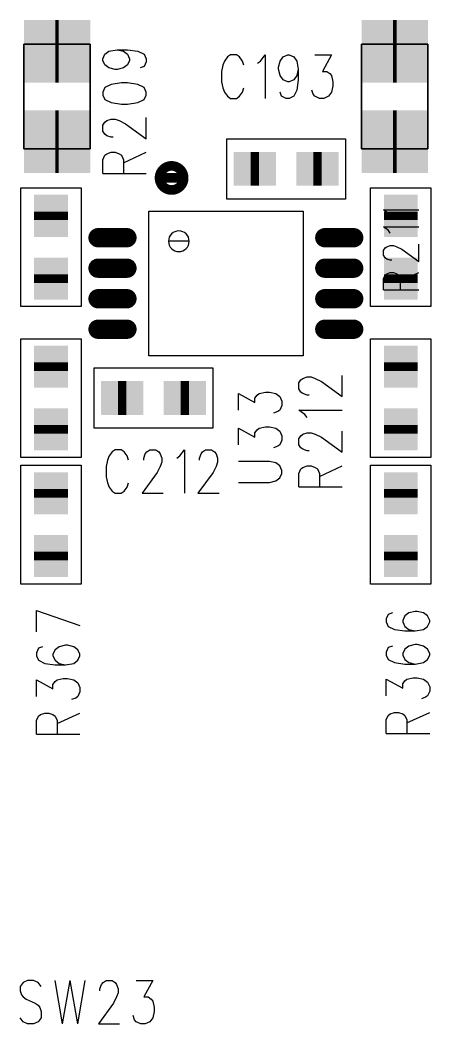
# Model space of a CAD drawing. Extents: x 12040 to 27945, y 10799 to 21199.
# Drawn here: x 16744 to 17085, y 15507 to 16339 of the extents above; entities that cross this region are included whole.
import ezdxf

# ---------------------------------------------------------------- set-up
doc = ezdxf.new("R2010")
doc.units = 0
doc.header["$MEASUREMENT"] = 0
doc.layers.add('ASSYDWGBOT_PHO', color=7, linetype='Continuous')

msp = doc.modelspace()

# ---------------------------------------------------------------- linework, layer by layer
at = {"layer": 'ASSYDWGBOT_PHO'}
for points, const_width in [([(16773.5, 16313.03), (16776.501, 16313.03)], 52), ([(17053.499, 16313.03), (17056.499, 16313.03)], 52), ([(16773.5, 16238.22), (16776.501, 16238.22)], 52), ([(17053.499, 16238.22), (17056.499, 16238.22)], 52), ([(16942.499, 16215.63), (16935.499, 16215.63)], 28), ([(16942.499, 16215.63), (16935.499, 16215.63)], 28), ([(16994.499, 16215.63), (16987.499, 16215.63)], 28), ([(16994.499, 16215.63), (16987.499, 16215.63)], 28), ([(16770, 16173.13), (16770, 16180.13)], 28), ([(16770, 16173.13), (16770, 16180.13)], 28), ([(17059.999, 16173.13), (17059.999, 16180.13)], 28), ([(17059.999, 16173.13), (17059.999, 16180.13)], 28), ([(16809, 16158.581), (16833, 16158.581)], 16), ([(16997, 16158.581), (17021, 16158.581)], 16), ([(16770, 16121.13), (16770, 16128.13)], 28), ([(16770, 16121.13), (16770, 16128.13)], 28), ([(16809, 16133.28), (16833, 16133.28)], 16), ([(16997, 16133.28), (17021, 16133.28)], 16), ([(17059.999, 16121.13), (17059.999, 16128.13)], 28), ([(17059.999, 16121.13), (17059.999, 16128.13)], 28), ([(16809, 16107.981), (16833, 16107.981)], 16), ([(16997, 16107.981), (17021, 16107.981)], 16), ([(16809, 16082.68), (16833, 16082.68)], 16), ([(16997, 16082.68), (17021, 16082.68)], 16), ([(16770, 16048.13), (16770, 16055.13)], 28), ([(16770, 16048.13), (16770, 16055.13)], 28), ([(17059.999, 16048.13), (17059.999, 16055.13)], 28), ([(17059.999, 16048.13), (17059.999, 16055.13)], 28), ([(16825.5, 16025.631), (16832.5, 16025.631)], 28), ([(16825.5, 16025.631), (16832.5, 16025.631)], 28), ([(16877.501, 16025.631), (16884.501, 16025.631)], 28), ([(16877.501, 16025.631), (16884.501, 16025.631)], 28), ([(16770, 15996.13), (16770, 16003.13)], 28), ([(16770, 15996.13), (16770, 16003.13)], 28), ([(17059.999, 15996.13), (17059.999, 16003.13)], 28), ([(17059.999, 15996.13), (17059.999, 16003.13)], 28), ([(16770, 15950.13), (16770, 15943.13)], 28), ([(16770, 15950.13), (16770, 15943.13)], 28), ([(17059.999, 15950.13), (17059.999, 15943.13)], 28), ([(17059.999, 15950.13), (17059.999, 15943.13)], 28), ([(16770, 15898.13), (16770, 15891.13)], 28), ([(16770, 15898.13), (16770, 15891.13)], 28), ([(17059.999, 15898.13), (17059.999, 15891.13)], 28), ([(17059.999, 15898.13), (17059.999, 15891.13)], 28)]:
    msp.add_lwpolyline(points, dxfattribs=dict(at, const_width=const_width))
for points in [[(16747.44, 16232.321), (16747.44, 16318.93)], [(16747.44, 16318.93), (16802.561, 16318.93)], [(16802.561, 16318.93), (16802.561, 16232.321)], [(17027.439, 16232.321), (17027.439, 16318.93)], [(17027.439, 16318.93), (17082.56, 16318.93)], [(17082.56, 16318.93), (17082.56, 16232.321)], [(16802.561, 16232.321), (16747.44, 16232.321)], [(17082.56, 16232.321), (17027.439, 16232.321)]]:
    msp.add_lwpolyline(points, close=True, dxfattribs=at)
for points in [[(16812.889, 16306.881), (16814.61, 16310.631)], [(16812.889, 16305.63), (16812.889, 16306.881)], [(16814.61, 16310.631), (16818.05, 16313.129)], [(16818.05, 16313.129), (16824.921, 16314.381)], [(16824.921, 16314.381), (16830.08, 16313.129)], [(16824.921, 16314.381), (16833.521, 16314.381)], [(16830.08, 16313.129), (16833.521, 16310.631)], [(16833.521, 16314.381), (16842.11, 16313.129)], [(16833.521, 16310.631), (16835.23, 16306.881)], [(16835.23, 16306.881), (16835.23, 16305.63)], [(16842.11, 16313.129), (16847.269, 16310.631)], [(16847.269, 16310.631), (16848.98, 16306.881)], [(16848.98, 16306.881), (16848.98, 16304.38)], [(16916.25, 16308.519), (16913.75, 16305.08)], [(16918.751, 16310.23), (16916.25, 16308.519)], [(16923.75, 16310.23), (16918.751, 16310.23)], [(16926.25, 16308.519), (16923.75, 16310.23)], [(16928.749, 16305.08), (16926.25, 16308.519)], [(16943.75, 16305.08), (16947.5, 16310.23)], [(16947.5, 16310.23), (16947.5, 16274.139)], [(16959.999, 16305.08), (16962.5, 16308.519)], [(16962.5, 16308.519), (16966.249, 16310.23)], [(16966.249, 16310.23), (16967.501, 16310.23)], [(16967.501, 16310.23), (16971.251, 16308.519)], [(16971.251, 16308.519), (16973.749, 16305.08)], [(16988.75, 16310.23), (17002.501, 16310.23)], [(17002.501, 16310.23), (16995.001, 16296.48)], [(16814.61, 16301.88), (16812.889, 16305.63)], [(16818.05, 16299.379), (16814.61, 16301.88)], [(16823.2, 16298.13), (16818.05, 16299.379)], [(16830.08, 16299.379), (16824.921, 16298.13)], [(16833.521, 16301.88), (16830.08, 16299.379)], [(16835.23, 16305.63), (16833.521, 16301.88)], [(16847.269, 16300.631), (16843.83, 16299.379)], [(16848.98, 16304.38), (16847.269, 16300.631)], [(16912.5, 16301.64), (16911.249, 16296.48)], [(16913.75, 16305.08), (16912.5, 16301.64)], [(16930, 16301.64), (16928.749, 16305.08)], [(16941.25, 16303.36), (16943.75, 16305.08)], [(16958.75, 16299.919), (16959.999, 16305.08)], [(16958.75, 16298.201), (16958.75, 16299.919)], [(16959.999, 16293.051), (16958.75, 16298.201)], [(16973.749, 16305.08), (16975, 16298.201)], [(16975, 16298.201), (16973.749, 16293.051)], [(16975, 16298.201), (16975, 16289.61)], [(16824.921, 16298.13), (16823.2, 16298.13)], [(16911.249, 16296.48), (16911.249, 16287.889)], [(16962.5, 16289.61), (16959.999, 16293.051)], [(16973.749, 16293.051), (16971.251, 16289.61)], [(16995.001, 16296.48), (16998.751, 16296.48)], [(16998.751, 16296.48), (17001.249, 16294.769)], [(17001.249, 16294.769), (17002.501, 16293.051)], [(17002.501, 16293.051), (17003.75, 16287.889)], [(16747.44, 16282.709), (16747.44, 16268.539)], [(16802.561, 16282.709), (16802.561, 16268.539)], [(16814.61, 16283.131), (16812.889, 16279.381)], [(16819.771, 16285.629), (16814.61, 16283.131)], [(16828.36, 16286.88), (16819.771, 16285.629)], [(16833.521, 16286.88), (16828.36, 16286.88)], [(16842.11, 16285.629), (16833.521, 16286.88)], [(16847.269, 16283.131), (16842.11, 16285.629)], [(16848.98, 16279.381), (16847.269, 16283.131)], [(16911.249, 16287.889), (16912.5, 16282.73)], [(16912.5, 16282.73), (16913.75, 16279.301)], [(16928.749, 16279.301), (16930, 16282.73)], [(16966.249, 16287.889), (16962.5, 16289.61)], [(16967.501, 16287.889), (16966.249, 16287.889)], [(16971.251, 16289.61), (16967.501, 16287.889)], [(16975, 16289.61), (16973.749, 16281.019)], [(17003.75, 16284.451), (17002.501, 16279.301)], [(17003.75, 16287.889), (17003.75, 16284.451)], [(17027.439, 16282.709), (17027.439, 16268.539)], [(17082.56, 16282.709), (17082.56, 16268.539)], [(16812.889, 16279.381), (16812.889, 16276.88)], [(16812.889, 16276.88), (16814.61, 16273.13)], [(16847.269, 16273.13), (16848.98, 16276.88)], [(16848.98, 16276.88), (16848.98, 16279.381)], [(16913.75, 16279.301), (16916.25, 16275.86)], [(16916.25, 16275.86), (16918.751, 16274.139)], [(16918.751, 16274.139), (16923.75, 16274.139)], [(16923.75, 16274.139), (16926.25, 16275.86)], [(16926.25, 16275.86), (16928.749, 16279.301)], [(16961.25, 16275.86), (16959.999, 16279.301)], [(16965, 16274.139), (16961.25, 16275.86)], [(16967.501, 16274.139), (16965, 16274.139)], [(16971.251, 16275.86), (16967.501, 16274.139)], [(16973.749, 16281.019), (16971.251, 16275.86)], [(16987.499, 16277.58), (16986.25, 16281.019)], [(16988.75, 16275.86), (16987.499, 16277.58)], [(16992.5, 16274.139), (16988.75, 16275.86)], [(16996.25, 16274.139), (16992.5, 16274.139)], [(17000, 16275.86), (16996.25, 16274.139)], [(17002.501, 16279.301), (17000, 16275.86)], [(16814.61, 16273.13), (16819.771, 16270.63)], [(16819.771, 16270.63), (16828.36, 16269.381)], [(16828.36, 16269.381), (16833.521, 16269.381)], [(16833.521, 16269.381), (16842.11, 16270.63)], [(16842.11, 16270.63), (16847.269, 16273.13)], [(16816.33, 16255.63), (16819.771, 16256.88)], [(16819.771, 16256.88), (16823.2, 16256.88)], [(16823.2, 16256.88), (16826.639, 16255.63)], [(16848.98, 16240.629), (16848.98, 16258.129)], [(16812.889, 16251.881), (16814.61, 16254.379)], [(16812.889, 16246.88), (16812.889, 16251.881)], [(16814.61, 16254.379), (16816.33, 16255.63)], [(16826.639, 16255.63), (16831.8, 16253.13)], [(16831.8, 16253.13), (16848.98, 16240.629)], [(16814.61, 16244.381), (16812.889, 16246.88)], [(16816.33, 16243.13), (16814.61, 16244.381)], [(16819.771, 16241.88), (16816.33, 16243.13)], [(16821.48, 16241.88), (16819.771, 16241.88)], [(16915.791, 16190.63), (16915.791, 16240.629)], [(16915.791, 16240.629), (17014.21, 16240.629)], [(17014.21, 16240.629), (17014.21, 16190.63)], [(16812.889, 16223.129), (16814.61, 16226.879)], [(16814.61, 16226.879), (16816.33, 16228.13)], [(16816.33, 16228.13), (16819.771, 16229.38)], [(16819.771, 16229.38), (16823.2, 16229.38)], [(16823.2, 16229.38), (16826.639, 16228.13)], [(16826.639, 16228.13), (16828.36, 16226.879)], [(16828.36, 16226.879), (16830.08, 16223.129)], [(16830.08, 16220.631), (16848.98, 16229.38)], [(16812.889, 16211.88), (16812.889, 16223.129)], [(16830.08, 16223.129), (16830.08, 16211.88)], [(16812.889, 16211.88), (16848.98, 16211.88)], [(16745.001, 16101.419), (16745.001, 16199.841)], [(16745.001, 16199.841), (16795, 16199.841)], [(16795, 16199.841), (16795, 16101.419)], [(17035, 16101.419), (17035, 16199.841)], [(17035, 16199.841), (17084.999, 16199.841)], [(17084.999, 16199.841), (17084.999, 16101.419)], [(17014.21, 16190.63), (16915.791, 16190.63)], [(17049.77, 16178.749), (17045.549, 16181.82)], [(17045.549, 16181.82), (17075.081, 16181.82)], [(16851, 16060.631), (16851, 16180.63)], [(16851, 16180.63), (16979, 16180.63)], [(16979, 16180.63), (16979, 16060.631)], [(17051.17, 16176.701), (17049.77, 16178.749)], [(17049.77, 16164.431), (17045.549, 16167.5)], [(17045.549, 16167.5), (17075.081, 16167.5)], [(17051.17, 16162.39), (17049.77, 16164.431)], [(17045.549, 16148.069), (17046.949, 16150.11)], [(17046.949, 16150.11), (17048.361, 16151.14)], [(17048.361, 16151.14), (17051.17, 16152.161)], [(17051.17, 16152.161), (17053.98, 16152.161)], [(17053.98, 16152.161), (17056.801, 16151.14)], [(17056.801, 16151.14), (17061.02, 16149.09)], [(17061.02, 16149.09), (17075.081, 16138.861)], [(17075.081, 16138.861), (17075.081, 16153.179)], [(17045.549, 16143.98), (17045.549, 16148.069)], [(17046.949, 16141.93), (17045.549, 16143.98)], [(17048.361, 16140.909), (17046.949, 16141.93)], [(17051.17, 16139.891), (17048.361, 16140.909)], [(17052.58, 16139.891), (17051.17, 16139.891)], [(17045.549, 16124.55), (17046.949, 16127.609)], [(17045.549, 16115.339), (17045.549, 16124.55)], [(17046.949, 16127.609), (17048.361, 16128.639)], [(17048.361, 16128.639), (17051.17, 16129.66)], [(17051.17, 16129.66), (17053.98, 16129.66)], [(17053.98, 16129.66), (17056.801, 16128.639)], [(17056.801, 16128.639), (17058.201, 16127.609)], [(17058.201, 16127.609), (17059.61, 16124.55)], [(17059.61, 16122.499), (17075.081, 16129.66)], [(17059.61, 16124.55), (17059.61, 16115.339)], [(17045.549, 16115.339), (17075.081, 16115.339)], [(16795, 16101.419), (16745.001, 16101.419)], [(17084.999, 16101.419), (17035, 16101.419)], [(16745.001, 15976.42), (16745.001, 16074.841)], [(16745.001, 16074.841), (16795, 16074.841)], [(16795, 16074.841), (16795, 15976.42)], [(17035, 15976.42), (17035, 16074.841)], [(17035, 16074.841), (17084.999, 16074.841)], [(17084.999, 16074.841), (17084.999, 15976.42)], [(16979, 16060.631), (16851, 16060.631)], [(16805.79, 16050.631), (16904.209, 16050.631)], [(16805.79, 16000.629), (16805.79, 16050.631)], [(16904.209, 16050.631), (16904.209, 16000.629)], [(16975.389, 16038.13), (16977.11, 16040.63)], [(16977.11, 16040.63), (16978.83, 16041.88)], [(16978.83, 16041.88), (16982.269, 16043.131)], [(16982.269, 16043.131), (16985.701, 16043.131)], [(16985.701, 16043.131), (16989.14, 16041.88)], [(16989.14, 16041.88), (16994.301, 16039.379)], [(17011.48, 16026.88), (17011.48, 16044.38)], [(16975.389, 16033.131), (16975.389, 16038.13)], [(16977.11, 16030.63), (16975.389, 16033.131)], [(16994.301, 16039.379), (17011.48, 16026.88)], [(16925.39, 16015.631), (16925.39, 16029.381)], [(16925.39, 16029.381), (16939.14, 16021.879)], [(16939.14, 16025.631), (16940.861, 16028.13)], [(16939.14, 16021.879), (16939.14, 16025.631)], [(16940.861, 16028.13), (16942.579, 16029.381)], [(16942.579, 16029.381), (16947.729, 16030.63)], [(16947.729, 16030.63), (16951.17, 16030.63)], [(16951.17, 16030.63), (16956.329, 16029.381)], [(16956.329, 16029.381), (16959.77, 16026.88)], [(16959.77, 16026.88), (16961.479, 16023.13)], [(16978.83, 16029.381), (16977.11, 16030.63)], [(16982.269, 16028.13), (16978.83, 16029.381)], [(16983.98, 16028.13), (16982.269, 16028.13)], [(16959.77, 16015.631), (16958.05, 16014.38)], [(16961.479, 16019.381), (16959.77, 16015.631)], [(16961.479, 16023.13), (16961.479, 16019.381)], [(16980.551, 16011.881), (16975.389, 16015.631)], [(16975.389, 16015.631), (17011.48, 16015.631)], [(16958.05, 16014.38), (16954.611, 16013.13)], [(16982.269, 16009.38), (16980.551, 16011.881)], [(16904.209, 16000.629), (16805.79, 16000.629)], [(16925.39, 15986.88), (16925.39, 16000.629)], [(16925.39, 16000.629), (16939.14, 15993.13)], [(16939.14, 15996.88), (16940.861, 15999.38)], [(16940.861, 15999.38), (16942.579, 16000.629)], [(16942.579, 16000.629), (16947.729, 16001.881)], [(16947.729, 16001.881), (16951.17, 16001.881)], [(16951.17, 16001.881), (16956.329, 16000.629)], [(16956.329, 16000.629), (16959.77, 15998.13)], [(16939.14, 15993.13), (16939.14, 15996.88)], [(16959.77, 15998.13), (16961.479, 15994.38)], [(16961.479, 15990.63), (16959.77, 15986.88)], [(16961.479, 15994.38), (16961.479, 15990.63)], [(16975.389, 15991.88), (16977.11, 15994.38)], [(16975.389, 15986.88), (16975.389, 15991.88)], [(16977.11, 15994.38), (16978.83, 15995.63)], [(16978.83, 15995.63), (16982.269, 15996.88)], [(16982.269, 15996.88), (16985.701, 15996.88)], [(16985.701, 15996.88), (16989.14, 15995.63)], [(16989.14, 15995.63), (16994.301, 15993.13)], [(16994.301, 15993.13), (17011.48, 15980.63)], [(17011.48, 15980.63), (17011.48, 15998.13)], [(16823.13, 15982.73), (16820.629, 15981.02)], [(16828.131, 15982.73), (16823.13, 15982.73)], [(16830.629, 15981.02), (16828.131, 15982.73)], [(16849.38, 15981.02), (16851.879, 15982.73)], [(16851.879, 15982.73), (16856.88, 15982.73)], [(16856.88, 15982.73), (16859.381, 15981.02)], [(16876.881, 15977.58), (16880.63, 15982.73)], [(16880.63, 15982.73), (16880.63, 15946.64)], [(16895.63, 15981.02), (16898.13, 15982.73)], [(16898.13, 15982.73), (16903.13, 15982.73)], [(16903.13, 15982.73), (16905.63, 15981.02)], [(16958.05, 15985.63), (16954.611, 15984.38)], [(16959.77, 15986.88), (16958.05, 15985.63)], [(16977.11, 15984.38), (16975.389, 15986.88)], [(16978.83, 15983.13), (16977.11, 15984.38)], [(16982.269, 15981.88), (16978.83, 15983.13)], [(16795, 15976.42), (16745.001, 15976.42)], [(16816.879, 15974.14), (16815.63, 15968.98)], [(16818.13, 15977.58), (16816.879, 15974.14)], [(16820.629, 15981.02), (16818.13, 15977.58)], [(16833.13, 15977.58), (16830.629, 15981.02)], [(16834.379, 15974.14), (16833.13, 15977.58)], [(16846.88, 15975.86), (16848.129, 15979.3)], [(16846.88, 15974.14), (16846.88, 15975.86)], [(16848.129, 15979.3), (16849.38, 15981.02)], [(16859.381, 15981.02), (16860.63, 15979.3)], [(16860.63, 15979.3), (16861.879, 15975.86)], [(16861.879, 15975.86), (16861.879, 15972.42)], [(16874.38, 15975.86), (16876.881, 15977.58)], [(16893.129, 15975.86), (16894.381, 15979.3)], [(16893.129, 15974.14), (16893.129, 15975.86)], [(16894.381, 15979.3), (16895.63, 15981.02)], [(16905.63, 15981.02), (16906.879, 15979.3)], [(16906.879, 15979.3), (16908.131, 15975.86)], [(16908.131, 15975.86), (16908.131, 15972.42)], [(16983.98, 15981.88), (16982.269, 15981.88)], [(17084.999, 15976.42), (17035, 15976.42)], [(16745.001, 15871.41), (16745.001, 15969.84)], [(16745.001, 15969.84), (16795, 15969.84)], [(16795, 15969.84), (16795, 15871.41)], [(16815.63, 15968.98), (16815.63, 15960.39)], [(16860.63, 15968.98), (16858.13, 15963.83)], [(16861.879, 15972.42), (16860.63, 15968.98)], [(16906.879, 15968.98), (16904.381, 15963.83)], [(16908.131, 15972.42), (16906.879, 15968.98)], [(16951.17, 15973.13), (16925.39, 15973.13)], [(16956.329, 15971.88), (16951.17, 15973.13)], [(16959.77, 15969.38), (16956.329, 15971.88)], [(16961.479, 15965.63), (16959.77, 15969.38)], [(16961.479, 15963.13), (16961.479, 15965.63)], [(16975.389, 15963.13), (16977.11, 15966.88)], [(16977.11, 15966.88), (16978.83, 15968.13)], [(16978.83, 15968.13), (16982.269, 15969.38)], [(16982.269, 15969.38), (16985.701, 15969.38)], [(16985.701, 15969.38), (16989.14, 15968.13)], [(16989.14, 15968.13), (16990.86, 15966.88)], [(16990.86, 15966.88), (16992.58, 15963.13)], [(16992.58, 15960.63), (17011.48, 15969.38)], [(17035, 15871.41), (17035, 15969.84)], [(17035, 15969.84), (17084.999, 15969.84)], [(17084.999, 15969.84), (17084.999, 15871.41)], [(16815.63, 15960.39), (16816.879, 15955.23)], [(16858.13, 15963.83), (16845.631, 15946.64)], [(16904.381, 15963.83), (16891.88, 15946.64)], [(16956.329, 15956.88), (16959.77, 15959.38)], [(16959.77, 15959.38), (16961.479, 15963.13)], [(16975.389, 15951.88), (16975.389, 15963.13)], [(16992.58, 15963.13), (16992.58, 15951.88)], [(16816.879, 15955.23), (16818.13, 15951.8)], [(16818.13, 15951.8), (16820.629, 15948.36)], [(16830.629, 15948.36), (16833.13, 15951.8)], [(16833.13, 15951.8), (16834.379, 15955.23)], [(16925.39, 15955.63), (16951.17, 15955.63)], [(16951.17, 15955.63), (16956.329, 15956.88)], [(16975.389, 15951.88), (17011.48, 15951.88)], [(16820.629, 15948.36), (16823.13, 15946.64)], [(16823.13, 15946.64), (16828.131, 15946.64)], [(16828.131, 15946.64), (16830.629, 15948.36)], [(16845.631, 15946.64), (16863.131, 15946.64)], [(16891.88, 15946.64), (16909.38, 15946.64)], [(16795, 15871.41), (16745.001, 15871.41)], [(17084.999, 15871.41), (17035, 15871.41)], [(16757.891, 15849.38), (16793.98, 15836.88)], [(16757.891, 15831.88), (16757.891, 15849.38)], [(17071.951, 15848.75), (17066.799, 15847.5)], [(17073.669, 15848.75), (17071.951, 15848.75)], [(17078.831, 15847.5), (17073.669, 15848.75)], [(17049.61, 15846.25), (17047.89, 15842.5)], [(17047.89, 15842.5), (17047.89, 15840)], [(17053.049, 15847.5), (17049.61, 15846.25)], [(17063.36, 15845), (17061.64, 15841.25)], [(17061.64, 15841.25), (17061.64, 15840)], [(17066.799, 15847.5), (17063.36, 15845)], [(17082.27, 15845), (17078.831, 15847.5)], [(17083.981, 15841.25), (17082.27, 15845)], [(17083.981, 15840), (17083.981, 15841.25)], [(17047.89, 15840), (17049.61, 15836.25)], [(17049.61, 15836.25), (17054.77, 15833.75)], [(17054.77, 15833.75), (17063.36, 15832.5)], [(17061.64, 15840), (17063.36, 15836.25)], [(17063.36, 15836.25), (17066.799, 15833.75)], [(17063.36, 15832.5), (17071.951, 15832.5)], [(17066.799, 15833.75), (17071.951, 15832.5)], [(17071.951, 15832.5), (17078.831, 15833.75)], [(17078.831, 15833.75), (17082.27, 15836.25)], [(17082.27, 15836.25), (17083.981, 15840)], [(16759.609, 15818.13), (16757.891, 15814.38)], [(16763.05, 15819.38), (16759.609, 15818.13)], [(16773.359, 15816.88), (16771.641, 15813.13)], [(16776.8, 15819.38), (16773.359, 15816.88)], [(16781.95, 15820.63), (16776.8, 15819.38)], [(16783.67, 15820.63), (16781.95, 15820.63)], [(16788.83, 15819.38), (16783.67, 15820.63)], [(16792.271, 15816.88), (16788.83, 15819.38)], [(16793.98, 15813.13), (16792.271, 15816.88)], [(17049.61, 15818.75), (17047.89, 15815)], [(17053.049, 15820), (17049.61, 15818.75)], [(17063.36, 15817.5), (17061.64, 15813.75)], [(17066.799, 15820), (17063.36, 15817.5)], [(17071.951, 15821.25), (17066.799, 15820)], [(17073.669, 15821.25), (17071.951, 15821.25)], [(17078.831, 15820), (17073.669, 15821.25)], [(17082.27, 15817.5), (17078.831, 15820)], [(17083.981, 15813.75), (17082.27, 15817.5)], [(16757.891, 15814.38), (16757.891, 15811.88)], [(16757.891, 15811.88), (16759.609, 15808.13)], [(16759.609, 15808.13), (16764.771, 15805.63)], [(16771.641, 15813.13), (16771.641, 15811.88)], [(16771.641, 15811.88), (16773.359, 15808.13)], [(16773.359, 15808.13), (16776.8, 15805.63)], [(16788.83, 15805.63), (16792.271, 15808.13)], [(16792.271, 15808.13), (16793.98, 15811.88)], [(16793.98, 15811.88), (16793.98, 15813.13)], [(17047.89, 15815), (17047.89, 15812.5)], [(17047.89, 15812.5), (17049.61, 15808.75)], [(17049.61, 15808.75), (17054.77, 15806.25)], [(17061.64, 15813.75), (17061.64, 15812.5)], [(17061.64, 15812.5), (17063.36, 15808.75)], [(17063.36, 15808.75), (17066.799, 15806.25)], [(17078.831, 15806.25), (17082.27, 15808.75)], [(17082.27, 15808.75), (17083.981, 15812.5)], [(17083.981, 15812.5), (17083.981, 15813.75)], [(16764.771, 15805.63), (16773.359, 15804.38)], [(16773.359, 15804.38), (16781.95, 15804.38)], [(16776.8, 15805.63), (16781.95, 15804.38)], [(16781.95, 15804.38), (16788.83, 15805.63)], [(17054.77, 15806.25), (17063.36, 15805)], [(17063.36, 15805), (17071.951, 15805)], [(17066.799, 15806.25), (17071.951, 15805)], [(17071.951, 15805), (17078.831, 15806.25)], [(16757.891, 15778.13), (16757.891, 15791.88)], [(16757.891, 15791.88), (16771.641, 15784.38)], [(16771.641, 15788.13), (16773.359, 15790.63)], [(16773.359, 15790.63), (16775.08, 15791.88)], [(16775.08, 15791.88), (16780.23, 15793.13)], [(16780.23, 15793.13), (16783.67, 15793.13)], [(16783.67, 15793.13), (16788.83, 15791.88)], [(16788.83, 15791.88), (16792.271, 15789.38)], [(17047.89, 15778.75), (17047.89, 15792.5)], [(17047.89, 15792.5), (17061.64, 15785)], [(17061.64, 15788.75), (17063.36, 15791.25)], [(17063.36, 15791.25), (17065.081, 15792.5)], [(17065.081, 15792.5), (17070.23, 15793.75)], [(17070.23, 15793.75), (17073.669, 15793.75)], [(17073.669, 15793.75), (17078.831, 15792.5)], [(17078.831, 15792.5), (17082.27, 15790)], [(16771.641, 15784.38), (16771.641, 15788.13)], [(16792.271, 15789.38), (16793.98, 15785.63)], [(16793.98, 15785.63), (16793.98, 15781.88)], [(17061.64, 15785), (17061.64, 15788.75)], [(17082.27, 15790), (17083.981, 15786.25)], [(17083.981, 15782.5), (17082.27, 15778.75)], [(17083.981, 15786.25), (17083.981, 15782.5)], [(16790.55, 15776.88), (16787.109, 15775.63)], [(16792.271, 15778.13), (16790.55, 15776.88)], [(16793.98, 15781.88), (16792.271, 15778.13)], [(17080.549, 15777.5), (17077.11, 15776.25)], [(17082.27, 15778.75), (17080.549, 15777.5)], [(16757.891, 15758.13), (16759.609, 15761.88)], [(16757.891, 15746.88), (16757.891, 15758.13)], [(16759.609, 15761.88), (16761.33, 15763.13)], [(16761.33, 15763.13), (16764.771, 15764.38)], [(16764.771, 15764.38), (16768.2, 15764.38)], [(16768.2, 15764.38), (16771.641, 15763.13)], [(16771.641, 15763.13), (16773.359, 15761.88)], [(16773.359, 15761.88), (16775.08, 15758.13)], [(16775.08, 15755.63), (16793.98, 15764.38)], [(16775.08, 15758.13), (16775.08, 15746.88)], [(17047.89, 15758.75), (17049.61, 15762.5)], [(17047.89, 15747.5), (17047.89, 15758.75)], [(17049.61, 15762.5), (17051.331, 15763.75)], [(17051.331, 15763.75), (17054.77, 15765)], [(17054.77, 15765), (17058.201, 15765)], [(17058.201, 15765), (17061.64, 15763.75)], [(17061.64, 15763.75), (17063.36, 15762.5)], [(17063.36, 15762.5), (17065.081, 15758.75)], [(17065.081, 15756.25), (17083.981, 15765)], [(17065.081, 15758.75), (17065.081, 15747.5)], [(16757.891, 15746.88), (16793.98, 15746.88)], [(17047.89, 15747.5), (17083.981, 15747.5)], [(16746.88, 15541.02), (16744.381, 15537.58)], [(16750.629, 15542.73), (16746.88, 15541.02)], [(16755.63, 15542.73), (16750.629, 15542.73)], [(16759.38, 15541.02), (16755.63, 15542.73)], [(16761.881, 15537.58), (16759.38, 15541.02)], [(16773.13, 15542.73), (16779.381, 15506.64)], [(16785.629, 15542.73), (16779.381, 15506.64)], [(16785.629, 15542.73), (16791.88, 15506.64)], [(16798.13, 15542.73), (16791.88, 15506.64)], [(16811.88, 15539.3), (16813.129, 15541.02)], [(16813.129, 15541.02), (16815.63, 15542.73)], [(16815.63, 15542.73), (16820.629, 15542.73)], [(16820.629, 15542.73), (16823.13, 15541.02)], [(16823.13, 15541.02), (16824.381, 15539.3)], [(16840.63, 15542.73), (16854.38, 15542.73)], [(16854.38, 15542.73), (16846.88, 15528.98)], [(16744.381, 15537.58), (16744.381, 15534.14)], [(16744.381, 15534.14), (16745.63, 15530.7)], [(16810.631, 15535.86), (16811.88, 15539.3)], [(16810.631, 15534.14), (16810.631, 15535.86)], [(16824.381, 15539.3), (16825.63, 15535.86)], [(16825.63, 15532.42), (16824.381, 15528.98)], [(16825.63, 15535.86), (16825.63, 15532.42)], [(16745.63, 15530.7), (16746.88, 15528.98)], [(16746.88, 15528.98), (16749.38, 15527.27)], [(16749.38, 15527.27), (16756.88, 15523.83)], [(16824.381, 15528.98), (16821.88, 15523.83)], [(16846.88, 15528.98), (16850.63, 15528.98)], [(16850.63, 15528.98), (16853.13, 15527.27)], [(16853.13, 15527.27), (16854.38, 15525.55)], [(16854.38, 15525.55), (16855.631, 15520.39)], [(16756.88, 15523.83), (16759.38, 15522.11)], [(16759.38, 15522.11), (16760.63, 15520.39)], [(16760.63, 15520.39), (16761.881, 15516.95)], [(16761.881, 15516.95), (16761.881, 15511.8)], [(16821.88, 15523.83), (16809.38, 15506.64)], [(16855.631, 15516.95), (16854.38, 15511.8)], [(16855.631, 15520.39), (16855.631, 15516.95)], [(16746.88, 15508.36), (16744.381, 15511.8)], [(16750.629, 15506.64), (16746.88, 15508.36)], [(16759.38, 15508.36), (16755.63, 15506.64)], [(16761.881, 15511.8), (16759.38, 15508.36)], [(16839.38, 15510.08), (16838.131, 15513.52)], [(16840.63, 15508.36), (16839.38, 15510.08)], [(16844.379, 15506.64), (16840.63, 15508.36)], [(16851.879, 15508.36), (16848.129, 15506.64)], [(16854.38, 15511.8), (16851.879, 15508.36)], [(16755.63, 15506.64), (16750.629, 15506.64)], [(16809.38, 15506.64), (16826.88, 15506.64)], [(16848.129, 15506.64), (16844.379, 15506.64)]]:
    msp.add_lwpolyline(points, dxfattribs=at)
at = {"layer": 'ASSYDWGBOT_PHO', "const_width": 8}
for points in [[(16879.999, 16208.13, 1), (16860.001, 16208.13, 1)], [(16860.001, 16208.13, 1), (16879.999, 16208.13)], [(16805, 16158.581, 1), (16813, 16158.581, 1)], [(16829, 16158.581, 1), (16837, 16158.581, 1)], [(16993, 16158.581, 1), (17001, 16158.581, 1)], [(17017, 16158.581, 1), (17025, 16158.581, 1)], [(16805, 16133.28, 1), (16813, 16133.28, 1)], [(16829, 16133.28, 1), (16837, 16133.28, 1)], [(16993, 16133.28, 1), (17001, 16133.28, 1)], [(17017, 16133.28, 1), (17025, 16133.28, 1)], [(16805, 16107.981, 1), (16813, 16107.981, 1)], [(16829, 16107.981, 1), (16837, 16107.981, 1)], [(16993, 16107.981, 1), (17001, 16107.981, 1)], [(17017, 16107.981, 1), (17025, 16107.981, 1)], [(16805, 16082.68, 1), (16813, 16082.68, 1)], [(16829, 16082.68, 1), (16837, 16082.68, 1)], [(16993, 16082.68, 1), (17001, 16082.68, 1)], [(17017, 16082.68, 1), (17025, 16082.68, 1)]]:
    msp.add_lwpolyline(points, format="xyb", close=True, dxfattribs=at)
at = {"layer": 'ASSYDWGBOT_PHO'}
for points in [[(16884.6, 16155.63, 1), (16867.399, 16155.63, 1)], [(16867.399, 16155.63, 1), (16884.6, 16155.63)]]:
    msp.add_lwpolyline(points, format="xyb", close=True, dxfattribs=at)
for points in [[(16799.5, 16339.03), (16799.5, 16287.03), (16747.5, 16339.03), (16747.5, 16287.03)], [(16750.501, 16287.03), (16750.501, 16339.03), (16802.501, 16287.03), (16802.501, 16339.03)], [(17079.499, 16339.03), (17079.499, 16287.03), (17027.499, 16339.03), (17027.499, 16287.03)], [(17030.499, 16287.03), (17030.499, 16339.03), (17082.499, 16287.03), (17082.499, 16339.03)], [(16799.5, 16264.22), (16799.5, 16212.22), (16747.5, 16264.22), (16747.5, 16212.22)], [(16750.501, 16212.22), (16750.501, 16264.22), (16802.501, 16212.22), (16802.501, 16264.22)], [(17079.499, 16264.22), (17079.499, 16212.22), (17027.499, 16264.22), (17027.499, 16212.22)], [(17030.499, 16212.22), (17030.499, 16264.22), (17082.499, 16212.22), (17082.499, 16264.22)], [(16949.499, 16229.63), (16949.499, 16201.63), (16921.499, 16229.63), (16921.499, 16201.63)], [(16949.499, 16229.63), (16949.499, 16201.63), (16921.499, 16229.63), (16921.499, 16201.63)], [(16928.499, 16201.63), (16928.499, 16229.63), (16956.499, 16201.63), (16956.499, 16229.63)], [(16928.499, 16201.63), (16928.499, 16229.63), (16956.499, 16201.63), (16956.499, 16229.63)], [(17001.499, 16229.63), (17001.499, 16201.63), (16973.499, 16229.63), (16973.499, 16201.63)], [(17001.499, 16229.63), (17001.499, 16201.63), (16973.499, 16229.63), (16973.499, 16201.63)], [(16980.499, 16201.63), (16980.499, 16229.63), (17008.499, 16201.63), (17008.499, 16229.63)], [(16980.499, 16201.63), (16980.499, 16229.63), (17008.499, 16201.63), (17008.499, 16229.63)], [(16784, 16166.13), (16756, 16166.13), (16784, 16194.13), (16756, 16194.13)], [(16784, 16166.13), (16756, 16166.13), (16784, 16194.13), (16756, 16194.13)], [(17073.999, 16166.13), (17045.999, 16166.13), (17073.999, 16194.13), (17045.999, 16194.13)], [(17073.999, 16166.13), (17045.999, 16166.13), (17073.999, 16194.13), (17045.999, 16194.13)], [(16756, 16187.13), (16784, 16187.13), (16756, 16159.13), (16784, 16159.13)], [(16756, 16187.13), (16784, 16187.13), (16756, 16159.13), (16784, 16159.13)], [(17045.999, 16187.13), (17073.999, 16187.13), (17045.999, 16159.13), (17073.999, 16159.13)], [(17045.999, 16187.13), (17073.999, 16187.13), (17045.999, 16159.13), (17073.999, 16159.13)], [(16784, 16114.13), (16756, 16114.13), (16784, 16142.13), (16756, 16142.13)], [(16784, 16114.13), (16756, 16114.13), (16784, 16142.13), (16756, 16142.13)], [(17073.999, 16114.13), (17045.999, 16114.13), (17073.999, 16142.13), (17045.999, 16142.13)], [(17073.999, 16114.13), (17045.999, 16114.13), (17073.999, 16142.13), (17045.999, 16142.13)], [(16756, 16135.13), (16784, 16135.13), (16756, 16107.13), (16784, 16107.13)], [(16756, 16135.13), (16784, 16135.13), (16756, 16107.13), (16784, 16107.13)], [(17045.999, 16135.13), (17073.999, 16135.13), (17045.999, 16107.13), (17073.999, 16107.13)], [(17045.999, 16135.13), (17073.999, 16135.13), (17045.999, 16107.13), (17073.999, 16107.13)], [(16784, 16041.13), (16756, 16041.13), (16784, 16069.13), (16756, 16069.13)], [(16784, 16041.13), (16756, 16041.13), (16784, 16069.13), (16756, 16069.13)], [(17073.999, 16041.13), (17045.999, 16041.13), (17073.999, 16069.13), (17045.999, 16069.13)], [(17073.999, 16041.13), (17045.999, 16041.13), (17073.999, 16069.13), (17045.999, 16069.13)], [(16756, 16062.13), (16784, 16062.13), (16756, 16034.13), (16784, 16034.13)], [(16756, 16062.13), (16784, 16062.13), (16756, 16034.13), (16784, 16034.13)], [(17045.999, 16062.13), (17073.999, 16062.13), (17045.999, 16034.13), (17073.999, 16034.13)], [(17045.999, 16062.13), (17073.999, 16062.13), (17045.999, 16034.13), (17073.999, 16034.13)], [(16839.5, 16039.631), (16839.5, 16011.631), (16811.5, 16039.631), (16811.5, 16011.631)], [(16839.5, 16039.631), (16839.5, 16011.631), (16811.5, 16039.631), (16811.5, 16011.631)], [(16818.5, 16011.631), (16818.5, 16039.631), (16846.5, 16011.631), (16846.5, 16039.631)], [(16818.5, 16011.631), (16818.5, 16039.631), (16846.5, 16011.631), (16846.5, 16039.631)], [(16891.501, 16039.631), (16891.501, 16011.631), (16863.501, 16039.631), (16863.501, 16011.631)], [(16891.501, 16039.631), (16891.501, 16011.631), (16863.501, 16039.631), (16863.501, 16011.631)], [(16870.501, 16011.631), (16870.501, 16039.631), (16898.501, 16011.631), (16898.501, 16039.631)], [(16870.501, 16011.631), (16870.501, 16039.631), (16898.501, 16011.631), (16898.501, 16039.631)], [(16784, 15989.13), (16756, 15989.13), (16784, 16017.13), (16756, 16017.13)], [(16784, 15989.13), (16756, 15989.13), (16784, 16017.13), (16756, 16017.13)], [(17073.999, 15989.13), (17045.999, 15989.13), (17073.999, 16017.13), (17045.999, 16017.13)], [(17073.999, 15989.13), (17045.999, 15989.13), (17073.999, 16017.13), (17045.999, 16017.13)], [(16756, 16010.13), (16784, 16010.13), (16756, 15982.13), (16784, 15982.13)], [(16756, 16010.13), (16784, 16010.13), (16756, 15982.13), (16784, 15982.13)], [(17045.999, 16010.13), (17073.999, 16010.13), (17045.999, 15982.13), (17073.999, 15982.13)], [(17045.999, 16010.13), (17073.999, 16010.13), (17045.999, 15982.13), (17073.999, 15982.13)], [(16784, 15936.13), (16756, 15936.13), (16784, 15964.13), (16756, 15964.13)], [(16784, 15936.13), (16756, 15936.13), (16784, 15964.13), (16756, 15964.13)], [(16756, 15957.13), (16784, 15957.13), (16756, 15929.13), (16784, 15929.13)], [(16756, 15957.13), (16784, 15957.13), (16756, 15929.13), (16784, 15929.13)], [(17073.999, 15936.13), (17045.999, 15936.13), (17073.999, 15964.13), (17045.999, 15964.13)], [(17073.999, 15936.13), (17045.999, 15936.13), (17073.999, 15964.13), (17045.999, 15964.13)], [(17045.999, 15957.13), (17073.999, 15957.13), (17045.999, 15929.13), (17073.999, 15929.13)], [(17045.999, 15957.13), (17073.999, 15957.13), (17045.999, 15929.13), (17073.999, 15929.13)], [(16784, 15884.13), (16756, 15884.13), (16784, 15912.13), (16756, 15912.13)], [(16784, 15884.13), (16756, 15884.13), (16784, 15912.13), (16756, 15912.13)], [(17073.999, 15884.13), (17045.999, 15884.13), (17073.999, 15912.13), (17045.999, 15912.13)], [(17073.999, 15884.13), (17045.999, 15884.13), (17073.999, 15912.13), (17045.999, 15912.13)], [(16756, 15905.13), (16784, 15905.13), (16756, 15877.13), (16784, 15877.13)], [(16756, 15905.13), (16784, 15905.13), (16756, 15877.13), (16784, 15877.13)], [(17045.999, 15905.13), (17073.999, 15905.13), (17045.999, 15877.13), (17073.999, 15877.13)], [(17045.999, 15905.13), (17073.999, 15905.13), (17045.999, 15877.13), (17073.999, 15877.13)]]:
    msp.add_solid(points, dxfattribs=at)

doc.saveas('drawing.dxf')
